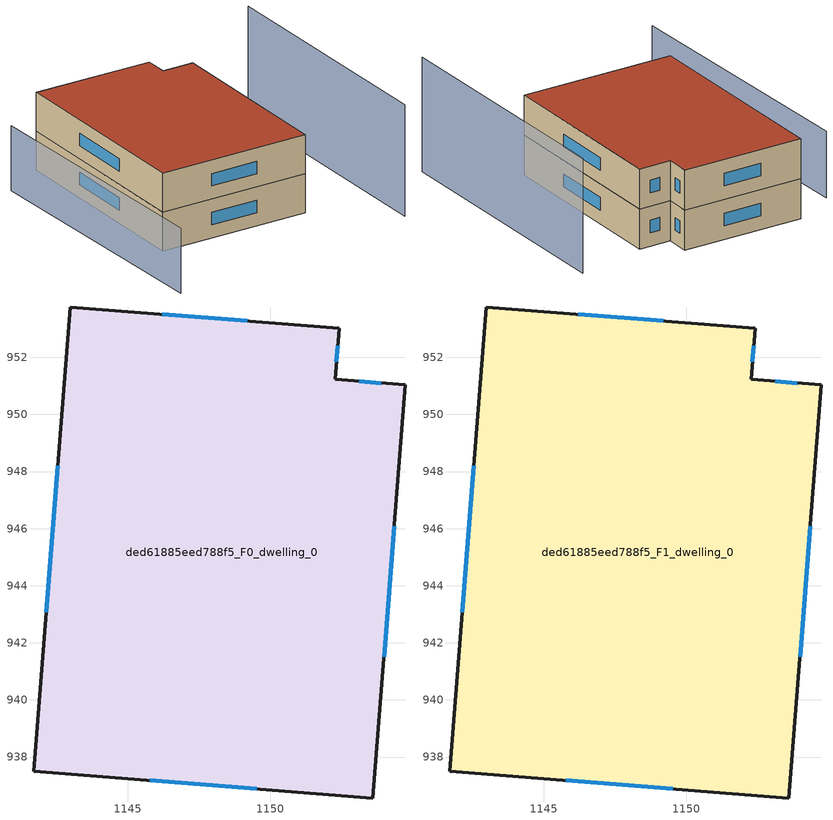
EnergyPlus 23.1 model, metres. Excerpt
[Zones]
ded61885eed788f5_F0_dwelling_0
 floor ground (EU_floor_Construction): 1152.41,953.02 1152.27,951.23 1154.73,951.03 1153.59,936.57 1141.71,937.5 1142.99,953.76 z0
 wall outside (EU_wall_Construction): 1153.59,936.57 1154.73,951.03 1152.27,951.23 1152.41,953.02 1142.99,953.76 1141.71,937.5 1153.59,936.57 z0:3
 window (EU_Window_Construction): 1153.98,941.52 1154.34,946.08 / 1145.78,937.18 1149.52,936.89 / 1142.55,948.2 1142.14,943.07 / 1149.18,953.28 1146.21,953.51 / 1152.32,951.84 1152.36,952.41 / 1153.89,951.1 1153.11,951.16 z1.03:1.97
ded61885eed788f5_F1_dwelling_0
 floor to ded61885eed788f5_F0_dwelling_0 (EU_floor_Construction): 1152.41,953.02 1152.27,951.23 1154.73,951.03 1153.59,936.57 1141.71,937.5 1142.99,953.76 z3
 wall outside (EU_wall_Construction): 1153.59,936.57 1154.73,951.03 1152.27,951.23 1152.41,953.02 1142.99,953.76 1141.71,937.5 1153.59,936.57 z3:6
 window (EU_Window_Construction): 1153.98,941.52 1154.34,946.08 / 1145.78,937.18 1149.52,936.89 / 1142.55,948.2 1142.14,943.07 / 1149.18,953.28 1146.21,953.51 / 1152.32,951.84 1152.36,952.41 / 1153.89,951.1 1153.11,951.16 z4.03:4.97
 roof outside (EU_roof_Construction): 1153.59,936.57 1154.73,951.03 1152.27,951.23 1152.41,953.02 1142.99,953.76 1141.71,937.5 z6
shading: 1158.77,931.87 1160.22,951.78 z0:8.6; 1139.51,952.08 1138.38,931.13 z0:5
[Building]
EU S2 Campaign: North Axis=0; Terrain=City; Solar Distribution=FullExterior
[Site:Location]
Cape.Town.Intl.AP: Latitude=-33.965; Longitude=18.602; Time Zone=2; Elevation=46
[SizingPeriod:WeatherFileDays]
AnnualSizingPeriod: Begin Month=1; Begin Day of Month=1; End Month=12; End Day of Month=31; Day of Week for Start Day=Monday; Use Weather File Daylight Saving Period=No; Use Weather File Rain and Snow Indicators=No
[MATERIAL]
EU_InternalMass_Material: Roughness=MediumRough; Thickness=0.1; Conductivity=1; Density=1800; Specific Heat=900; Thermal Absorptance=0.9; Solar Absorptance=0.7; Visible Absorptance=0.7
[MATERIAL:NOMASS] Roughness=MediumRough; Thermal Absorptance=0.9; Solar Absorptance=0.7; Visible Absorptance=0.7
Name | Thermal Resistance
EU_wall_NoMass | 0.493876
EU_roof_NoMass | 0.449382
EU_floor_NoMass | 1.25
[WINDOWMATERIAL:SIMPLEGLAZINGSYSTEM]
EU_Window_SimpleGlazing: UFactor=4.4; Solar Heat Gain Coefficient=0.85; Visible Transmittance=0.85
[CONSTRUCTION]
EU_wall_Construction: EU_wall_NoMass
EU_roof_Construction: EU_roof_NoMass
EU_floor_Construction: EU_floor_NoMass
EU_Window_Construction: EU_Window_SimpleGlazing
EU_InternalMass_Construction: EU_InternalMass_Material
[ZONE] Type=1; Multiplier=1; Ceiling Height=autocalculate; Floor Area=autocalculate; Part of Total Floor Area=Yes
Name | Volume
ded61885eed788f5_F0_dwelling_0 | 570.183
ded61885eed788f5_F1_dwelling_0 | 570.182
[INTERNALMASS] Construction=EU_InternalMass_Construction; Surface Area=190.061
Name | Zone or ZoneList
ded61885eed788f5_F0_dwelling_0_EU_InternalMass | ded61885eed788f5_F0_dwelling_0
ded61885eed788f5_F1_dwelling_0_EU_InternalMass | ded61885eed788f5_F1_dwelling_0
[OTHEREQUIPMENT] Fuel Type=Electricity; Design Level Calculation Method=Watts/Area; Power per Zone Floor Area=1; Fraction Latent=0; Fraction Radiant=0; Fraction Lost=0; Carbon Dioxide Generation Rate=0; EndUse Subcategory=EU_Step8_InternalGains
Name | Zone or ZoneList or Space or SpaceList | Schedule
EU_Step8_InternalGain_ded61885eed788f5_F0_dwelling_0_f000 | ded61885eed788f5_F0_dwelling_0 | EU_Step8_GainSchedule_ded61885eed788f5_F0_dwelling_0_f000
EU_Step8_InternalGain_ded61885eed788f5_F1_dwelling_0_f000 | ded61885eed788f5_F1_dwelling_0 | EU_Step8_GainSchedule_ded61885eed788f5_F1_dwelling_0_f000
[ZONEVENTILATION:DESIGNFLOWRATE] Schedule=EU_AlwaysOn; Design Flow Rate Calculation Method=AirChanges/Hour; Air Changes per Hour=0.64; Ventilation Type=Natural; Fan Pressure Rise=0; Fan Total Efficiency=1; Constant Term Coefficient=1; Temperature Term Coefficient=0; Velocity Term Coefficient=0; Velocity Squared Term Coefficient=0; Minimum Indoor Temperature=-100; Maximum Indoor Temperature=100; Delta Temperature=-100; Minimum Outdoor Temperature=-100; Maximum Outdoor Temperature=100; Maximum Wind Speed=40
Name | Zone or ZoneList or Space or SpaceList
EU_ConstantAir_ded61885eed788f5_F0_dwelling_0 | ded61885eed788f5_F0_dwelling_0
EU_ConstantAir_ded61885eed788f5_F1_dwelling_0 | ded61885eed788f5_F1_dwelling_0
[HVACTEMPLATE:THERMOSTAT] Constant Heating Setpoint=20; Constant Cooling Setpoint=50
EU_HeatOnly_ded61885eed788f5_F0_dwelling_0; EU_HeatOnly_ded61885eed788f5_F1_dwelling_0
[HVACTEMPLATE:ZONE:IDEALLOADSAIRSYSTEM] System Availability Schedule=EU_AlwaysOn; Maximum Heating Supply Air Temperature=50; Minimum Cooling Supply Air Temperature=13; Maximum Heating Supply Air Humidity Ratio=0.0156; Minimum Cooling Supply Air Humidity Ratio=0.0077; Heating Limit=NoLimit; Cooling Limit=NoLimit; Heating Availability Schedule=EU_AlwaysOn; Cooling Availability Schedule=EU_CoolingOff; Dehumidification Control Type=ConstantSensibleHeatRatio; Cooling Sensible Heat Ratio=0.7; Dehumidification Setpoint=60; Humidification Control Type=None; Humidification Setpoint=30; Outdoor Air Method=None; Outdoor Air Flow Rate per Person=0.00944; Outdoor Air Flow Rate per Zone Floor Area=0; Outdoor Air Flow Rate per Zone=0; Demand Controlled Ventilation Type=None; Outdoor Air Economizer Type=NoEconomizer; Heat Recovery Type=None; Sensible Heat Recovery Effectiveness=0.7; Latent Heat Recovery Effectiveness=0.65
Name | Template Thermostat
ded61885eed788f5_F0_dwelling_0 | EU_HeatOnly_ded61885eed788f5_F0_dwelling_0
ded61885eed788f5_F1_dwelling_0 | EU_HeatOnly_ded61885eed788f5_F1_dwelling_0
[SIZING:ZONE] Zone Cooling Design Supply Air Temperature Input Method=SupplyAirTemperature; Zone Cooling Design Supply Air Temperature=13; Zone Heating Design Supply Air Temperature Input Method=SupplyAirTemperature; Zone Heating Design Supply Air Temperature=50; Zone Cooling Design Supply Air Humidity Ratio=0.008; Zone Heating Design Supply Air Humidity Ratio=0.008; Cooling Design Air Flow Method=DesignDay; Cooling Design Air Flow Rate=0; Cooling Minimum Air Flow per Zone Floor Area=0.000762; Cooling Minimum Air Flow=0; Cooling Minimum Air Flow Fraction=0.2; Heating Design Air Flow Method=DesignDay; Heating Design Air Flow Rate=0; Heating Maximum Air Flow per Zone Floor Area=0.002032; Heating Maximum Air Flow=0.141576; Heating Maximum Air Flow Fraction=0.3; Account for Dedicated Outdoor Air System=No; Dedicated Outdoor Air System Control Strategy=NeutralSupplyAir; Dedicated Outdoor Air Low Setpoint Temperature for Design=autosize; Dedicated Outdoor Air High Setpoint Temperature for Design=autosize; Zone Load Sizing Method=Sensible Load Only No Latent Load; Zone Latent Cooling Design Supply Air Humidity Ratio Input Method=HumidityRatioDifference; Zone Cooling Design Supply Air Humidity Ratio Difference=0.005; Zone Latent Heating Design Supply Air Humidity Ratio Input Method=HumidityRatioDifference; Zone Humidification Design Supply Air Humidity Ratio Difference=0.005
ded61885eed788f5_F0_dwelling_0; ded61885eed788f5_F1_dwelling_0
[SCHEDULE:CONSTANT]
Name | Hourly Value
EU_AlwaysOn | 1
EU_CoolingOff | 0
[SCHEDULE:FILE] Column Number=1; Rows to Skip at Top=0; Number of Hours of Data=8760; Column Separator=Comma; Interpolate to Timestep=No; Minutes per Item=60; Adjust Schedule for Daylight Savings=Yes
Name | File
EU_Step8_GainSchedule_ded61885eed788f5_F0_dwelling_0_f000 | ../../schedules/ded61885eed788f5/ded61885eed788f5_F0_dwelling_0_f000_gain.csv
EU_Step8_GainSchedule_ded61885eed788f5_F1_dwelling_0_f000 | ../../schedules/ded61885eed788f5/ded61885eed788f5_F1_dwelling_0_f000_gain.csv
